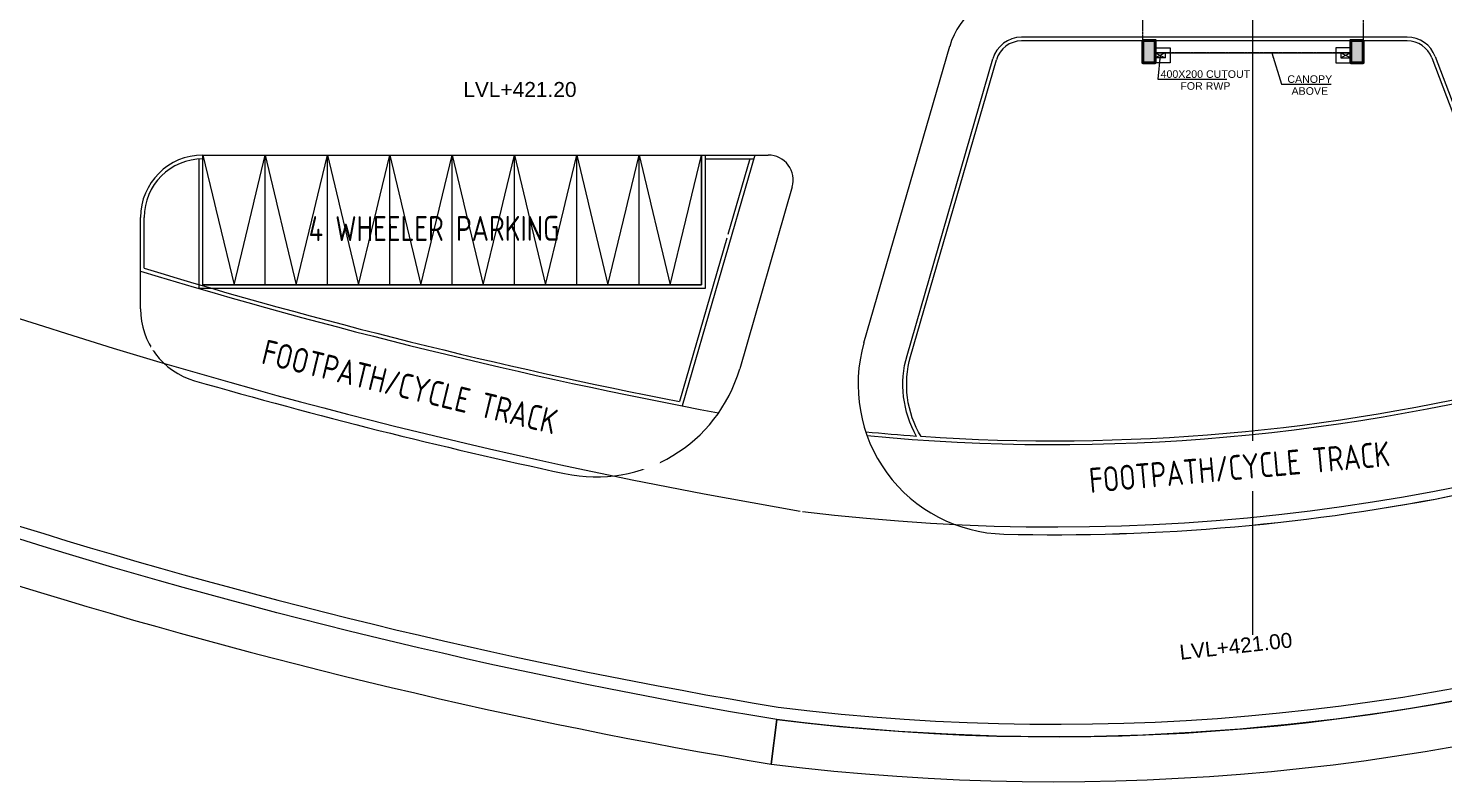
# Model space of a CAD drawing. Header units: millimetres. Extents: x 0 to 147381, y 0 to 170318.
# Drawn here: x 31915 to 88689, y 7969 to 38169 of the extents above; entities that cross this region are included whole.
import ezdxf

# ---------------------------------------------------------------- set-up
doc = ezdxf.new("R2010")
doc.units = ezdxf.units.MM
doc.linetypes.add('DASHED', pattern=[19.05, 12.7, -6.35])
for name, color, linetype, lineweight in [('A-ANNO-TEXT', 2, 'Continuous', 9), ('A-DOOR', 21, 'Continuous', 9), ('A-DOOR-FRAM', 31, 'Continuous', 9), ('A-FLOR-HRAL', 11, 'Continuous', 9), ('A-GLAZ', 151, 'Continuous', 9), ('AR_STR', 7, 'Continuous', 15), ('ARCH PROJ', 6, 'DASHED', 18), ('Arch_Cutout_No', 2, 'Continuous', 25), ('Arch_Dim', 7, 'Continuous', 25), ('G-ANNO-TEXT', 231, 'Continuous', 25), ('LA- LINE 1', 41, 'Continuous', 25), ('LA_TEXT', 7, 'Continuous', 13), ('STR COL.', 1, 'Continuous', 50)]:
    doc.layers.add(name, color=color, linetype=linetype, lineweight=lineweight)
for name, color, linetype, lineweight, true_color in [('BUILDING LEVEL', 1, 'Continuous', 18, 0xf50000), ('COMMENTS', 1, 'Continuous', 25, 0xff0f0f), ('S-COLS_HATCH', 252, 'Continuous', 9, 0x8a8a8a)]:
    doc.layers.add(name, color=color, linetype=linetype, lineweight=lineweight, true_color=true_color)
doc.styles.add('ARCHITXT-LA', font='architxt.shx', dxfattribs={"width": 0.9, "height": 250, "bigfont": '@extfont2.shx'})
doc.styles.add('DIM', font='arial.ttf')
doc.styles.add('Seal_Text', font='arial.ttf')
doc.styles.get("Standard").update_dxf_attribs({"font": 'arial.ttf'})
doc.dimstyles.new('DIM- 175', dxfattribs={"dimscale": 175, "dimtxt": 1.75, "dimasz": 1, "dimexe": 1, "dimexo": 1, "dimgap": 0.2, "dimtad": 1, "dimdec": 0, "dimrnd": 5, "dimzin": 0, "dimdsep": 46, "dimtxsty": 'DIM', "dimblk": 'ARCHTICK', "dimcen": 0, "dimdle": 1, "dimclrd": 3, "dimclre": 5, "dimclrt": 3, "dimadec": 0, "dimazin": 0, "dimtfac": 1, "dimtdec": 0, "dimtofl": 0, "dimtmove": 2, "dimatfit": 3, "dimfxl": 1, "dimtolj": 1, "dimtzin": 0, "dimlwd": 13, "dimlwe": 15, "dimarcsym": 0})

# ---------------------------------------------------------------- blocks, each defined once
blk = doc.blocks.new('Double-Metal Frame w Glass - _D7G_2000 x 2400 ENTRY-1572938-3_Level 443_8')
at = {"layer": 'A-DOOR'}
for p, q in [((-1000, 95), (-1000, 1070)), ((1000, 95), (1000, 1056))]:
    blk.add_line(p, q, dxfattribs=at)
for centre, start, end in [((-1000, 70), 359.6037, 90), ((1000, 56), 90, 179.5896)]:
    blk.add_arc(centre, 1000, start, end, dxfattribs=at)
at = {"layer": 'A-DOOR-FRAM'}
for p, q in [((-1000, 95), (-1070, 95)), ((-1070, 95), (-1070, 80)), ((-1050, 80), (-1050, -120)), ((-1000, -135), (-1000, 95)), ((1000, -135), (1000, 95)), ((1000, 95), (1070, 95)), ((1050, 80), (1050, -120)), ((1070, 95), (1070, 80)), ((-1070, -120), (-1070, -135)), ((-1070, -135), (-1000, -135)), ((1070, -135), (1000, -135)), ((1070, -135), (1070, -120))]:
    blk.add_line(p, q, dxfattribs=at)
blk = doc.blocks.new('COURTYARD_GF')
at = {"layer": 'A-FLOR-HRAL'}
for p, q in [((-10395, -37485), (-10395, -42745)), ((-10095, -37485), (-10095, -42745)), ((-10020, -37485), (-10020, -42745)), ((-9895, -37485), (-9895, -42745)), ((9895, -37485), (9895, -42745)), ((10020, -37485), (10020, -42745)), ((10095, -37485), (10095, -42745)), ((10395, -37485), (10395, -42745)), ((-10395, -43495), (-10395, -47955)), ((-10095, -43495), (-10095, -47955)), ((-10020, -43495), (-10020, -47955)), ((-9895, -43495), (-9895, -47955)), ((9895, -43495), (9895, -47955)), ((10020, -43495), (10020, -47955)), ((10095, -43495), (10095, -47955)), ((10395, -43495), (10395, -47955)), ((-9895, -48205), (-5220, -48205)), ((3520, -48205), (-3520, -48205)), ((9895, -48205), (5220, -48205)), ((-9895, -48330), (-5220, -48330)), ((-9895, -48405), (-5220, -48405)), ((-9895, -48705), (-5220, -48705)), ((9895, -48330), (5220, -48330)), ((9895, -48405), (5220, -48405)), ((9895, -48705), (5220, -48705))]:
    blk.add_line(p, q, dxfattribs=at)
at = {"layer": 'A-GLAZ'}
for p, q in [((-9695, -55705), (-4720, -55705)), ((-9695, -55705), (-9695, -56131)), ((-9695, -55855), (-4720, -55855)), ((-4720, -55931), (-9695, -55931)), ((-4720, -56131), (-9695, -56131)), ((-4720, -56131), (-4720, -55705)), ((-4420, -55705), (-2140, -55705)), ((-4420, -55705), (-4420, -56131)), ((-4420, -55855), (-2140, -55855)), ((-2140, -55931), (-4420, -55931)), ((-2140, -56131), (-4420, -56131)), ((-2140, -56131), (-2140, -55705)), ((2140, -56131), (2140, -55705)), ((2140, -55705), (4420, -55705)), ((2140, -55855), (4420, -55855)), ((2140, -55931), (4420, -55931)), ((2140, -56131), (4420, -56131)), ((4420, -56131), (4420, -55705)), ((4720, -55705), (4720, -56131)), ((4720, -55705), (9695, -55705)), ((4720, -55855), (9695, -55855)), ((4720, -55931), (9695, -55931)), ((4720, -56131), (9695, -56131)), ((9695, -55705), (9695, -56131))]:
    blk.add_line(p, q, dxfattribs=at)
at = {"layer": 'ARCH PROJ'}
for points in [[(-4420, -71307), (-4420, -59707), (-4420, -59707), (-4420, -56131), (4420, -56131), (4420, -59707), (4420, -59707), (4420, -71307)], [(3920, -71807), (-3920, -71807)]]:
    blk.add_lwpolyline(points, dxfattribs=at)
at = {"layer": 'G-ANNO-TEXT'}
for p, q in [((-8914, -52723), (-8914, -52273)), ((7695, -52929), (7695, -52323)), ((8310, -52929), (8310, -52323)), ((-7664, -54723), (-7214, -54723)), ((7695, -54671), (7695, -55277)), ((8310, -54671), (8310, -55277))]:
    blk.add_line(p, q, dxfattribs=at)
for points in [[(-8914, -52273), (-7214, -52273), (-7214, -54723)], [(-8914, -52723), (-7664, -52723), (-7664, -54723)]]:
    blk.add_lwpolyline(points, dxfattribs=at)
for points in [[(8975, -52273), (8975, -52929), (7029, -52929), (7029, -52273)], [(8925, -52323), (8925, -52929), (7079, -52929), (7079, -52323)], [(7445, -54133), (8645, -54133), (8645, -53533), (7445, -53533)], [(8975, -55327), (8975, -54671), (7029, -54671), (7029, -55327)], [(8925, -55277), (8925, -54671), (7079, -54671), (7079, -55277)]]:
    blk.add_lwpolyline(points, close=True, dxfattribs=at)
blk.add_circle((-8090, -53514), 254, dxfattribs=at)
at = {"layer": 'A-DOOR', "xscale": -1}
blk.add_blockref('Double-Metal Frame w Glass - _D7G_2000 x 2400 ENTRY-1572938-3_Level 443_8', (-1070, -55996), dxfattribs=at)
at = {"layer": 'A-DOOR'}
blk.add_blockref('Double-Metal Frame w Glass - _D7G_2000 x 2400 ENTRY-1572938-3_Level 443_8', (1070, -55996), dxfattribs=at)
at = {"layer": 'A-DOOR', "rotation": 179.9999999999976}
blk.add_blockref('Double-Metal Frame w Glass - _D7G_2000 x 2400 ENTRY-1572938-3_Level 443_8', (-1070, -56036), dxfattribs=at)
at = {"layer": 'A-DOOR', "xscale": -1, "rotation": 180}
blk.add_blockref('Double-Metal Frame w Glass - _D7G_2000 x 2400 ENTRY-1572938-3_Level 443_8', (1070, -56036), dxfattribs=at)
blk = doc.blocks.new('A$C38A24FCE')
at = {"layer": 'S-COLS_HATCH'}
for points in [[(-47765, -8476), (-47265, -8476), (-47265, -9375), (-47765, -9375)], [(-38925, -8476), (-39425, -8476), (-39425, -9375), (-38925, -9375)]]:
    blk.add_hatch(color=256, dxfattribs=at).paths.add_polyline_path(points)
at = {"layer": 'STR COL.'}
for points in [[(-47765, -8476), (-47265, -8476), (-47265, -9375), (-47765, -9375)], [(-38925, -8476), (-39425, -8476), (-39425, -9375), (-38925, -9375)]]:
    blk.add_lwpolyline(points, close=True, dxfattribs=at)
blk = doc.blocks.new('A$C44365A46')
at = {"layer": 'LA- LINE 1', "extrusion": (9.23614e-09, 2.13651e-08, 1)}
for p, q in [((0, 5.16, 0), (2.481, 5.469, 0)), ((0.641, 0, 0), (0, 5.16, 0)), ((3.122, 0.308, 0), (2.481, 5.469, 0)), ((0.641, 0, 0), (3.122, 0.308, 0))]:
    blk.add_line(p, q, dxfattribs=at)
at = {"layer": 'LA- LINE 1', "extrusion": (9.23614e-09, 2.13651e-08, 1), "elevation": 0}
blk.add_lwpolyline([(0, 5.16), (1.882, 0.154), (2.481, 5.469)], dxfattribs=at)
blk = doc.blocks.new('A$C07E93286')
at = {"layer": 'LA- LINE 1'}
for p, q in [((78.962, -4.413), (63.608, -6.321)), ((78.981, -4.562), (63.627, -6.47)), ((58.846, -19.26), (60.794, -7.039)), ((58.846, -19.26), (60.794, -7.039)), ((51.449, -12.593, 0), (54.11, -12.262, 0)), ((51.616, -12.723, 0), (53.546, -12.483, 0)), ((53.571, -12.329), (51.923, -22.667)), ((53.392, -12.503), (52.894, -15.622)), ((55.221, -13.412), (54.027, -20.905)), ((52.87, -15.776), (51.797, -22.508)), ((29.594, -19.178), (29.429, -17.848, 0)), ((29.829, -19.852, 0), (29.578, -17.83, 0)), ((29.881, -21.483), (29.587, -19.123, 0))]:
    blk.add_line(p, q, dxfattribs=at)
at = {"layer": 'LA- LINE 1', "flags": 128}
for points in [[(80.171, -5.042), (85.252, -14.634)], [(80.038, -5.112), (85.119, -14.704)]]:
    blk.add_lwpolyline(points, dxfattribs=at)
for points in [[(61.406, -22.718, -0.202582), (60.624, -19.543), (62.571, -7.323)], [(61.587, -22.708, -0.209056), (60.772, -19.567), (62.719, -7.346)], [(87.532, -16.909, -0.092006), (59.435, -22.948)], [(85.471, -17.574, -0.078176), (61.587, -22.708)], [(61.406, -22.718, -0.006508), (59.362, -22.8)], [(61.406, -22.718, -0.006508), (59.362, -22.8)]]:
    blk.add_lwpolyline(points, format="xyb", dxfattribs=at)
at = {"layer": 'LA- LINE 1'}
for centre, radius, start, end in [((79.11, -5.604), 3, 27.9096, 97.083), ((63.756, -7.512), 3, 97.083, 170.9445), ((79.11, -5.604), 1.2, 27.9096, 97.083), ((79.11, -5.604), 1.05, 27.9096, 97.083), ((63.756, -7.512), 1.2, 97.083, 170.9445), ((63.756, -7.512), 1.05, 97.083, 170.9445), ((31.91, -17.54, 0), 2.5, 97.083, 187.083), ((31.91, -17.54, 0), 2.35, 97.083, 187.083), ((64.771, -20.204), 6, 170.9445, 275.6817), ((64.771, -20.204), 6, 170.9445, 275.6817), ((66.927, 194.81), 217.845, 260.19501, 266.01741), ((66.927, 194.81), 217.995, 260.16578, 266.4441), ((48.102, -19.961), 6, 264.9907, 350.9445), ((32.858, -21.113), 3, 187.083, 261.0335), ((57.212, 55.771), 82.35, 275.6817, 288.58035), ((66.927, 194.81), 221.595, 261.03354, 264.9907)]:
    blk.add_arc(centre, radius, start, end, dxfattribs=at)
at = {"layer": 'LA- LINE 1', "extrusion": (-2.85054e-07, 4.54314e-08, 1)}
blk.add_arc((54.234, -13.254, 0), 1, 350.9445, 97.083, dxfattribs=at)
at = {"layer": 'LA_TEXT', "ltscale": 7, "char_height": 1, "width": 19.9248, "attachment_point": 1, "style": 'ARCHITXT-LA', "bg_fill": 2}
for s, insert, rotation in [('\\pxqc;4 WHEELER PARKING', (31.22, -17.581), 7.1501), ('\\pxqc;FOOTPATH/CYCLE TRACK', (64.567, -23.969), 12.2368), ('\\pxqc;FOOTPATH/CYCLE TRACK', (31.146, -21.626), 353.4642)]:
    blk.add_mtext(s, dxfattribs=dict(at, insert=insert, rotation=rotation))
at = {"layer": 'LA- LINE 1', "elevation": 3575.332}
for points in [[(57.233, -26.267, 0.252244), (125.736, 10.662, 0.174531)], [(57.235, -34.179, 0.226404), (127.158, -0.785, 0.174531)], [(57.235, -34.679, 0.225005), (127.244, -1.473, 3.427258)], [(114.886, -13.907, -0.174531), (57.235, -34.679), (57.236, -36.479, 0.220163), (127.548, -3.92, 0.171339)], [(65.358, -26.176, 0.056379), (83.457, -22.285, 0.056379)], [(-3.808, -25.612, 0.067259), (57.236, -36.479), (57.235, -34.679, -0.068094), (-4.053, -23.642, -0.068094)]]:
    blk.add_lwpolyline(points, format="xyb", dxfattribs=at)
at = {"layer": 'LA- LINE 1', "elevation": 0}
for points in [[(51.598, -12.574), (52.257, -17.883), (32.112, -20.387), (31.471, -15.226)], [(51.449, -12.593), (52.09, -17.753), (32.243, -20.219), (31.62, -15.208)]]:
    blk.add_lwpolyline(points, dxfattribs=at)
at = {"layer": 'LA- LINE 1'}
for centre, radius, start, end in [((67.262, 195.803), 222.301, 251.27129, 267.38912), ((66.927, 194.81), 229.195, 251.94147, 267.57505)]:
    blk.add_arc(centre, radius, start, end, dxfattribs=at)
for p in [(46.487, -18.37, 0), (48.968, -18.061, 0), (41.525, -18.986, 0), (44.006, -18.678, 0), (36.563, -19.603, 0), (39.044, -19.294, 0), (31.602, -20.219, 0), (34.082, -19.911, 0)]:
    blk.add_blockref('A$C44365A46', p, dxfattribs=at)
blk = doc.blocks.new('_ArchTick')
at = {"color": 0, "linetype": 'ByBlock', "const_width": 0.15}
blk.add_lwpolyline([(-0.5, -0.5), (0.5, 0.5)], dxfattribs=at)

msp = doc.modelspace()

# ---------------------------------------------------------------- linework, layer by layer
at = {"layer": 'Defpoints'}
msp.add_line((81039.7, 13849.1), (81039.7, 148876.3), dxfattribs=at)

# ---------------------------------------------------------------- block references
at = {"layer": 'A-DOOR'}
msp.add_blockref('COURTYARD_GF', (81039.7, 108993.5), dxfattribs=at)
at = {"layer": 'AR_STR', "linetype": 'Continuous'}
msp.add_blockref('A$C38A24FCE', (124384.7, 46163), dxfattribs=at)

# ---------------------------------------------------------------- next in the draw order: block references
at = {"linetype": 'Continuous', "xscale": 1000, "yscale": 1000, "zscale": 1000, "rotation": 352.9169734788422}
msp.add_blockref('A$C07E93286', (9412.7, 51928.7, -73339.4), dxfattribs=at)

# ---------------------------------------------------------------- next in the draw order: linework, layer by layer
at = {"layer": 'A-DOOR'}
msp.add_line((77119.7, 37186.6), (84959.7, 37186.6), dxfattribs=at)
at = {"layer": 'Arch_Cutout_No', "linetype": 'Continuous'}
for p, q in [((77519.7, 37186.6), (77119.7, 36988)), ((77119.7, 37186.6), (77519.7, 36988)), ((84559.7, 37186.6), (84959.7, 36988)), ((84959.7, 37186.6), (84559.7, 36988))]:
    msp.add_line(p, q, dxfattribs=at)
at = {"layer": 'COMMENTS', "linetype": 'Continuous'}
for points in [[(77719.7, 36788), (77119.7, 36788), (77119.7, 37386.6), (77719.7, 37386.6)], [(77519.7, 36988), (77119.7, 36988), (77119.7, 37186.6), (77519.7, 37186.6)], [(84359.7, 36788), (84959.7, 36788), (84959.7, 37386.6), (84359.7, 37386.6)], [(84559.7, 36988), (84959.7, 36988), (84959.7, 37186.6), (84559.7, 37186.6)]]:
    msp.add_lwpolyline(points, close=True, dxfattribs=at)

# ---------------------------------------------------------------- next in the draw order: texts
at = {"layer": 'A-ANNO-TEXT', "color": 7, "char_height": 304.484, "attachment_point": 2, "line_spacing_factor": 0.938532}
for s, insert, width in [('{\\fArial|b0|i0|c0|p34;400X200 CUTOUT FOR RWP}', (79129.9, 36486.7), 3977.963), ('{\\fArial|b0|i0|c0|p34;CANOPY ABOVE}', (83318.9, 36285.6), 2244.763)]:
    msp.add_mtext(s, dxfattribs=dict(at, insert=insert, width=width))
at = {"layer": 'BUILDING LEVEL', "char_height": 600, "width": 8624.332, "attachment_point": 1, "style": 'Seal_Text'}
for s, insert, rotation in [('\\pxqc;LVL+421.20', (47322.7, 36019.1), 359.98316), ('\\pxqc;LVL+421.00', (76035.4, 13224.1), 6.37188)]:
    msp.add_mtext(s, dxfattribs=dict(at, insert=insert, rotation=rotation))

# ---------------------------------------------------------------- next in the draw order: leaders
at = {"layer": 'Arch_Dim', "linetype": 'Continuous'}
for points in [[(77319.7, 37087.3), (77220.3, 36131.2), (79989.4, 36131.2)], [(81796.7, 37186.6), (82188.3, 35930.1), (84178.4, 35930.1)]]:
    msp.add_leader(points, dimstyle='DIM- 175', dxfattribs=at)

doc.saveas('drawing.dxf')
